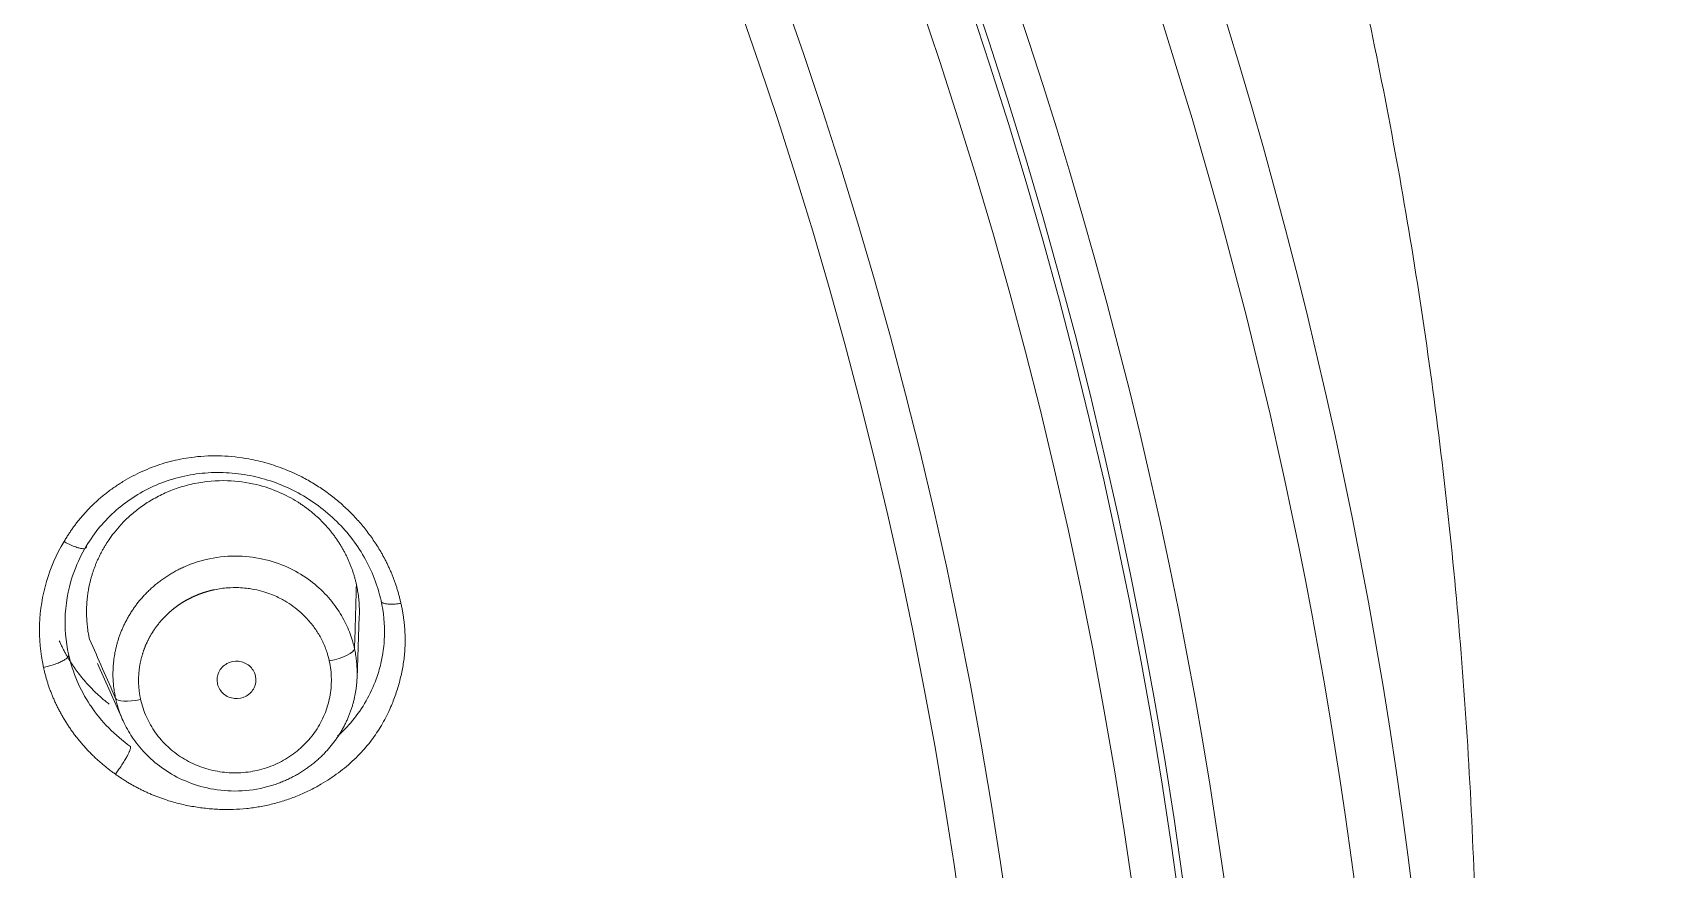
# Model space of a CAD drawing. Extents: x 6534 to 7663, y 0 to 827.
# Drawn here: x 7149.49 to 7168.31, y 541.23 to 550.96 of the extents above; entities that cross this region are included whole.
import ezdxf

# ---------------------------------------------------------------- set-up
doc = ezdxf.new("R2010")
doc.units = 0
doc.header["$LTSCALE"] = 30
doc.header["$MEASUREMENT"] = 0
doc.layers.add('1', color=7, linetype='CONTINUOUS')

msp = doc.modelspace()

# ---------------------------------------------------------------- linework, layer by layer
at = {"layer": '1', "color": 7, "linetype": 'Continuous', "lineweight": 18}
for p, q in [((7153.263281393023, 543.4532155130755), (7153.289226351153, 544.1728812169877)), ((7150.243861171741, 543.6240091999339), (7150.538310457719, 542.9628478806121))]:
    msp.add_line(p, q, dxfattribs=at)
for centre, major_axis, ratio, start_param, end_param in [((7103.394459073822, 533.9208478015898), (62.57703589943, 0), 0.9614659969169174, 0, 3.141593206870928), ((7103.394459073841, 533.3074807273701), (-60.5, 3.704556567420745e-15), 0.961465996916715, 2.420581370691055, 4.71238898038469), ((7103.394459073841, 533.4449426646229), (60, 0), 0.9614659969167146, 4.724169612243258, 7.853981633974484), ((7103.394459073841, 533.4449426646229), (-59.925, 3.669347971945257e-15), 0.961465996916715, 1.57079632679799, 4.712388980384691), ((7152.939913127941, 543.7352937311293), (0.2930063818795566, 0.06437659992755043), 0.268962839471757, 4.653916493832165, 6.215799990792909), ((7150.74568385824, 543.2868828861442), (-0.2930061823338399, -0.06437753077916163), 0.2690124081043173, 0.05394119512535856, 1.511205797997307)]:
    msp.add_ellipse(centre, major_axis=major_axis, ratio=ratio, start_param=start_param, end_param=end_param, dxfattribs=at)
at = {"layer": '1', "color": 7, "linetype": 'Continuous', "lineweight": 13}
for centre, major_axis, ratio, start_param, end_param in [((7103.394459073841, 533.3074807273701), (-59.42499999999999, 3.638731801966573e-15), 0.9614659969167147, 1.570796326794897, 4.701939975486437), ((7103.394459073841, 533.3074807273701), (-57.94795379563, 3.54828880664785e-15), 0.9614659969167151, 1.579186643135059, 4.71238898038469), ((7103.394459073841, 533.3518733314663), (57.40309474942, 0), 0.961465996916715, 4.72107892882178, 7.853981633974483), ((7103.394459073841, 533.6013644797072), (61.96284250743, 0), 0.9614659969167147, 0, 0.423959132892118)]:
    msp.add_ellipse(centre, major_axis=major_axis, ratio=ratio, start_param=start_param, end_param=end_param, dxfattribs=at)
at = {"layer": '1', "color": 7, "linetype": 'Continuous', "lineweight": 18}
for points, knots in [([(7166.293583567436, 539.074382714191), (7166.293548713735, 540.2477726294364), (7166.257962055584, 541.4096304735117), (7166.119943953039, 543.7065347454841), (7166.01751397151, 544.8415815986841), (7165.750184465945, 547.0815748301861), (7165.585286287711, 548.1865217269942), (7165.197466759673, 550.363469350611), (7164.974546637317, 551.4354706739191), (7164.475162116927, 553.5441080350038), (7164.198698828193, 554.580744732943), (7163.596704346906, 556.6166414019831), (7163.271174147023, 557.6159020835335), (7162.575488168815, 559.5754223419513), (7161.835177601224, 561.4959422174761), (7160.603978468771, 564.2559436802562), (7159.264925618685, 566.8924154529245), (7157.830574296484, 569.4035626821046), (7156.313100035706, 571.7884749855316), (7154.724252485983, 574.0470545749627), (7153.075317561867, 576.1799448254092), (7151.377087367, 578.188459898503), (7150.218920730158, 579.445831062485), (7149.342976348527, 580.3588569850563), (7148.903172205279, 580.8078713220393), (7148.387371861867, 581.3187524298819), (7148.128859935199, 581.570971324813), (7147.999458751416, 581.6962779632145), (7147.934722813498, 581.7587309103251), (7147.902346127561, 581.7899073324029), (7147.886155620268, 581.8054830357819), (7147.878059827402, 581.8132677612089), (7147.874011796399, 581.817159342439), (7147.871987747283, 581.8191049376928), (7147.870975714326, 581.820077686481), (7147.870541984115, 581.8204945683533), (7147.870252830242, 581.8207724872759), (7147.870146953745, 581.8208742493584), (7146.368550507666, 583.264098659708), (7144.796827748753, 584.6284777657233), (7141.532023478434, 587.189527196269), (7139.838950496833, 588.3861976394874), (7136.351289753518, 590.6036208026885), (7134.556710174567, 591.6243745010065), (7130.886195142532, 593.4839016604465), (7129.010267444466, 594.3226768857917), (7125.197290641934, 595.8142895796636), (7123.260248796358, 596.4671295196454), (7119.345128262843, 597.584955269579), (7117.367056281517, 598.049944176239), (7113.389600445383, 598.7921087859377), (7111.390222700722, 599.0692881271175), (7107.389328297988, 599.43773047892), (7105.387817120956, 599.5289975848186), (7103.394459970205, 599.5291247692426)], [0, 0, 0, 0, 0.03124999999976268, 0.03124999999976268, 0.06249999999952535, 0.06249999999952535, 0.09374999999928803, 0.09374999999928803, 0.1249999999990507, 0.1249999999990507, 0.1562499999988134, 0.1562499999988134, 0.1874999999985761, 0.1874999999985761, 0.2187499999983387, 0.2499999999981014, 0.2812499999978641, 0.3124999999976268, 0.3437499999973895, 0.3749999999971523, 0.4062499999969151, 0.4374999999966779, 0.4687499999964407, 0.4687499999964407, 0.4843749999963221, 0.4921874999962627, 0.4960937499962328, 0.4980468749962177, 0.4990234374962104, 0.4995117187462068, 0.499755859371205, 0.4998779296837041, 0.4999389648399537, 0.4999694824180784, 0.4999847412071408, 0.499992370601672, 0.499992370601672, 0.4999999999962033, 0.4999999999962033, 0.5624999999966779, 0.5624999999966779, 0.6249999999971524, 0.6249999999971524, 0.687499999997627, 0.687499999997627, 0.7499999999981016, 0.7499999999981016, 0.8124999999985762, 0.8124999999985762, 0.8749999999990508, 0.8749999999990508, 0.9374999999995254, 0.9374999999995254, 1, 1, 1, 1]), ([(7149.8543383379, 545.0401517339228), (7149.858416417055, 545.0470619638345), (7149.866561382292, 545.0608634571972), (7149.87906283496, 545.0813663700419), (7149.891750801631, 545.1016855560165), (7149.904647021971, 545.1218088147307), (7149.917746030438, 545.1417391824257), (7149.931049618795, 545.1614756198355), (7149.944557636949, 545.1810181672022), (7149.958270448931, 545.2003665679731), (7149.972188277043, 545.2195206363053), (7149.986311376999, 545.2384801589055), (7150.00063999112, 545.2572449212403), (7150.015174360809, 545.2758147005247), (7150.029914723194, 545.2941892675885), (7150.044861311995, 545.3123683863664), (7150.060014357268, 545.3303518140315), (7150.075374085456, 545.3481393009365), (7150.090940719321, 545.3657305906659), (7150.106714478035, 545.3831254198608), (7150.122695576734, 545.4003235188134), (7150.138884228116, 545.41732460924), (7150.155280636372, 545.4341284125458), (7150.171885019707, 545.4507346189671), (7150.188697526206, 545.4671430026892), (7150.205718547782, 545.4833529921079), (7150.222947547914, 545.4993652743069), (7150.26512011378, 545.5375977695289), (7150.334290611892, 545.5958673506889), (7150.433957988364, 545.6699201830693), (7150.53847798571, 545.7380560864272), (7150.647868116723, 545.8002025286173), (7150.761182753753, 545.8559005375155), (7150.877649974433, 545.9047176393483), (7150.996583915718, 545.9459987840237), (7151.118092357334, 545.9797935886386), (7151.242197946129, 546.0060253855695), (7151.430450364682, 546.0336628439704), (7151.686729797149, 546.043950618629), (7151.971567872411, 546.0122180278217), (7152.217290598785, 545.9546539523849), (7152.423159059806, 545.8845128885273), (7152.605330052269, 545.801767763287), (7152.764437992015, 545.7128248118056), (7152.901409724202, 545.6225127563216), (7153.031180403326, 545.5225312459729), (7153.15306506116, 545.4134168564865), (7153.266473206801, 545.2964966269619), (7153.370605811187, 545.1728026665123), (7153.465019291505, 545.042735335097), (7153.529331571775, 544.939259688836), (7153.569996565437, 544.8665080027363), (7153.591148907872, 544.8266553808962), (7153.611395126376, 544.7864424470968), (7153.630731666273, 544.7458697232446), (7153.649158555547, 544.7049404425702), (7153.66667481359, 544.6636570765118), (7153.683279727022, 544.6220222713587), (7153.698972332893, 544.5800385715634), (7153.713752210186, 544.537708589221), (7153.727616822012, 544.4950346010578), (7153.7405713874, 544.4520199950671), (7153.752591903673, 544.4086638648873), (7153.763763814664, 544.3649812773251), (7153.770415035644, 544.335673626801), (7153.773747201725, 544.3209909152661)], [0, 0, 0, 0, 0.004807516200519062, 0.009601837243936389, 0.01438357710001412, 0.01915335496782652, 0.02391179510765202, 0.02865952666413502, 0.03339718348089111, 0.03812540390679443, 0.04284483059411991, 0.0475561102888645, 0.05225989361352201, 0.05695683484264603, 0.06164759167157343, 0.06633282497870564, 0.07101319858175391, 0.07568937898842812, 0.08036203514201738, 0.0850318381623911, 0.08969946108291436, 0.09436557858384378, 0.09903086672276921, 0.1036960026626202, 0.1083616643979066, 0.1130285304796981, 0.1176972797400176, 0.1223685910161939, 0.1469182004023066, 0.1714636970005687, 0.1960940537915296, 0.220898217690275, 0.245964228932348, 0.2707666241480737, 0.2954817902701551, 0.3202044593384806, 0.3450307427842955, 0.3700570336286729, 0.4319279022304013, 0.4947122033599164, 0.5368440799271921, 0.5788413241370918, 0.6211203968929344, 0.6530535730406501, 0.6847938037845621, 0.7165176090860045, 0.7484015037318105, 0.7801616521038709, 0.8116771469657044, 0.8431065140553157, 0.8746088116044652, 0.8835328719423066, 0.892446225355203, 0.9013528117197632, 0.9102565759159938, 0.9191614625595492, 0.9280714107268758, 0.9369903487081744, 0.9459221888228019, 0.95487082233067, 0.963840114471907, 0.9728338996650213, 0.9818559768915968, 0.9909101052927893, 1, 1, 1, 1]), ([(7150.113225235515, 544.9879490385615), (7150.159841392993, 545.0657290383892), (7150.212625710285, 545.140011337714), (7150.329393060838, 545.2796607920627), (7150.393419374739, 545.3449934517525), (7150.531176426781, 545.4651081745078), (7150.604886755513, 545.5199065041065), (7150.760248465835, 545.6175315844416), (7150.841926436438, 545.6603050822296), (7151.011260054778, 545.7329093248882), (7151.098905187629, 545.762761129125), (7151.278064150501, 545.8088424481452), (7151.369580092429, 545.8250163467355), (7151.554373249402, 545.8435332851445), (7151.647649656166, 545.8458976116867), (7151.83384501721, 545.8368846512162), (7151.926750937897, 545.825463204329), (7152.110198670151, 545.7892995668749), (7152.200746308386, 545.7645771176872), (7152.377548709957, 545.7024962371747), (7152.463788883018, 545.665104676646), (7152.630143710518, 545.5785755588436), (7152.710266981259, 545.5294575656972), (7152.862663641432, 545.4206114386948), (7152.934920062708, 545.3608499545721), (7153.06995265681, 545.2320321928878), (7153.132742109523, 545.1630020160642), (7153.247371349938, 545.0172785764394), (7153.299180722388, 544.9405641958815), (7153.390538924335, 544.7811803783529), (7153.430116913947, 544.6985311874896), (7153.496051488546, 544.5292288130427), (7153.522360806521, 544.4425471404898), (7153.541688516481, 544.3549023530963)], [0, 0, 0, 0, 0.0625, 0.0625, 0.125, 0.125, 0.1875, 0.1875, 0.25, 0.25, 0.3125, 0.3125, 0.375, 0.375, 0.4375, 0.4375, 0.5, 0.5, 0.5625, 0.5625, 0.625, 0.625, 0.6875, 0.6875, 0.75, 0.75, 0.8125, 0.8125, 0.875, 0.875, 0.9375, 0.9375, 1, 1, 1, 1]), ([(7150.150291681759, 543.907491802172), (7150.147689202646, 543.9196912773391), (7150.14247847902, 543.9441172537718), (7150.135845371686, 543.9810176725309), (7150.130079401128, 544.0181338794564), (7150.125275670922, 544.0554617317252), (7150.121420465211, 544.0929745374879), (7150.118528637786, 544.1306511939456), (7150.116606658807, 544.1684686369686), (7150.11566253126, 544.2064038856647), (7150.115703107527, 544.2444335081277), (7150.116734793495, 544.2825337810623), (7150.118763342323, 544.3206806635003), (7150.121793893268, 544.3588498211016), (7150.125830944997, 544.3970166374684), (7150.130878346901, 544.4351562295565), (7150.136939285974, 544.4732434625894), (7150.14401627531, 544.5112529656994), (7150.152111142619, 544.5491591479663), (7150.161225019216, 544.5869362149338), (7150.171358329364, 544.6245581855715), (7150.182510780061, 544.6619989096894), (7150.194681351228, 544.6992320857862), (7150.20786828637, 544.7362312793425), (7150.222069083629, 544.7729699415017), (7150.237280487625, 544.8094214282905), (7150.253498480597, 544.8455590197791), (7150.270718278582, 544.8813559413961), (7150.288934311173, 544.9167853790227), (7150.308140265321, 544.9518205192021), (7150.328328891999, 544.9864344970861), (7150.349492703295, 545.0206006914809), (7150.384283728348, 545.0735703147325), (7150.437778584988, 545.1468461732916), (7150.517133478595, 545.2398472566256), (7150.612828119833, 545.3347929957972), (7150.726432544554, 545.428830958957), (7150.859204003782, 545.5185854199176), (7151.011908780871, 545.6001447511812), (7151.18469773484, 545.6691014671974), (7151.43245955346, 545.7355630303132), (7151.74090578988, 545.7618405712083), (7152.075667519766, 545.7167764615792), (7152.347873045981, 545.6255291346797), (7152.508405981725, 545.5409858866738), (7152.586934107263, 545.4912239075516), (7152.605247188179, 545.4792636761326), (7152.623364045652, 545.4670734336028), (7152.64128221694, 545.4546560415133), (7152.658998723289, 545.4420147402338), (7152.676510795995, 545.4291527065866), (7152.69381568244, 545.4160731710076), (7152.710910698217, 545.4027793850405), (7152.727793213397, 545.3892746288648), (7152.74446065641, 545.3755622081208), (7152.760910513176, 545.3616454535982), (7152.777140327511, 545.3475277201615), (7152.793147701146, 545.3332123858854), (7152.808930293857, 545.3187028511343), (7152.824485823527, 545.3040025376599), (7152.839812066215, 545.2891148877047), (7152.854906856215, 545.274043363097), (7152.869768086082, 545.2587914443634), (7152.884393706663, 545.2433626298357), (7152.898781727094, 545.2277604347632), (7152.912930214809, 545.2119883904329), (7152.926837295518, 545.196050043291), (7152.940501153167, 545.1799489540667), (7152.953920029904, 545.163688696909), (7152.967092226016, 545.1472728585159), (7152.980016099853, 545.1307050372802), (7152.992690067756, 545.1139888424332), (7153.005112603951, 545.0971278931979), (7153.017282240438, 545.0801258179436), (7153.029197566888, 545.0629862533497), (7153.040857230482, 545.0457128435737), (7153.052259935788, 545.0283092394257), (7153.063404444594, 545.0107790975476), (7153.074289575743, 544.9931260795988), (7153.084914204946, 544.9753538514524), (7153.095277264601, 544.9574660823891), (7153.105377743579, 544.9394664443075), (7153.115214687019, 544.921358610934), (7153.124787196099, 544.9031462570424), (7153.134094427798, 544.8848330576798), (7153.143135594662, 544.8664226874021), (7153.15190996453, 544.8479188195097), (7153.160416860283, 544.8293251253012), (7153.168655659561, 544.8106452733236), (7153.17662579448, 544.7918829286382), (7153.184326751323, 544.7730417520856), (7153.191758070301, 544.754125399581), (7153.198919344964, 544.7351375213384), (7153.205810222931, 544.7160817613844), (7153.212430401627, 544.6969617560535), (7153.21877964257, 544.6777811362908), (7153.224857716534, 544.6585435158177), (7153.230664606193, 544.6392525320148), (7153.236199749448, 544.6199116904249), (7153.241464856745, 544.6005249409341), (7153.246453413109, 544.5810945280614), (7153.251189787534, 544.5616289968516), (7153.254120636157, 544.5486110673241), (7153.255585214922, 544.5421058582174)], [0, 0, 0, 0, 0.007803439136873647, 0.01562416561694102, 0.02346217683090712, 0.03131746999430041, 0.03919004214825095, 0.04707989016025682, 0.05498701072494749, 0.06291140036483833, 0.07085305543107856, 0.07881197210419155, 0.08678814639480714, 0.0947815741443907, 0.1027922510259606, 0.1108201725448034, 0.1188653340391775, 0.1269277306810174, 0.1350073574766211, 0.1431042092673408, 0.1512182807302622, 0.1593495663788781, 0.1674980605637559, 0.1756637574731994, 0.1838466511339042, 0.1920467354116051, 0.2002640040117223, 0.2084984504799949, 0.2167500682031154, 0.2250188504093528, 0.2333047901691718, 0.24160788039585, 0.2499281138460824, 0.2725484249513442, 0.2976497085738089, 0.325229962867719, 0.3552868625600875, 0.3878177727659886, 0.422819757961208, 0.4602895880416988, 0.5002237425604381, 0.5774201886395177, 0.6447982133820895, 0.7023634402058241, 0.7501204145749737, 0.7545702784867236, 0.7590150961384305, 0.7634548717378868, 0.767889609490596, 0.7723193135997948, 0.7767439882664704, 0.7811636376893737, 0.7855782660650434, 0.7899878775878098, 0.7943924764498309, 0.798792066841092, 0.8031866529494327, 0.8075762389605622, 0.811960829058078, 0.8163404274234777, 0.8207150382361884, 0.8250846656735706, 0.8294493139109436, 0.8338089871216039, 0.8381636894768433, 0.8425134251459596, 0.8468581982962861, 0.8511980130931995, 0.8555328737001453, 0.8598627842786524, 0.8641877489883528, 0.8685077719869986, 0.8728228574304829, 0.8771330094728582, 0.8814382322663534, 0.885738529961392, 0.8900339067066148, 0.8943243666488964, 0.8986099139333621, 0.9028905527034137, 0.9071662871007388, 0.9114371212653395, 0.9157030593355482, 0.9199641054480445, 0.9242202637378799, 0.9284715383384917, 0.9327179333817281, 0.9369594529978649, 0.9411961013156251, 0.9454278824622033, 0.949654800563277, 0.9538768597430374, 0.9580940641242014, 0.9623064178280359, 0.966513924974377, 0.9707165896816519, 0.974914416066897, 0.9791074082457808, 0.9832955703326245, 0.9874789064404204, 0.9916574206808576, 0.9958311171643376, 1, 1, 1, 1]), ([(7149.61516779671, 543.5781427973347), (7149.578208663632, 543.7453058849665), (7149.548113516012, 544.0769206089517), (7149.63037753145, 544.5826566512842), (7149.765278600247, 544.8909875978056), (7149.85432834021, 545.0401360957471)], [0, 0, 0, 0, 0.3333374913717771, 0.6666749827436543, 1, 1, 1, 1]), ([(7149.906738441195, 543.7295597608171), (7149.872900539998, 543.8826066806346), (7149.846068547073, 544.2135549166727), (7149.936577386918, 544.6437900936166), (7150.058647749344, 544.896804366886), (7150.113235376823, 544.9879431645218)], [0, 0, 0, 0, 0.360096200237376, 0.7577468859509645, 1, 1, 1, 1]), ([(7153.233344543605, 543.7945793689964), (7153.232124290784, 543.7999796326108), (7153.229682072017, 543.8107877413186), (7153.225756832304, 543.8269547085229), (7153.221636413185, 543.8430997041455), (7153.217301765972, 543.8592165227697), (7153.196477612528, 543.9329416900414), (7153.146442032692, 544.0676041627576), (7153.040126337797, 544.2574236702026), (7152.890609421083, 544.4431118524876), (7152.694218258262, 544.6131365504684), (7152.450309111875, 544.753765887675), (7152.162402630907, 544.8495786800063), (7151.839604588607, 544.8847007585446), (7151.597330227089, 544.8560536807486), (7151.448995595154, 544.817514582679), (7151.392624897071, 544.8004237345617), (7151.337539292374, 544.7812828904994), (7151.283803051545, 544.7601846360499), (7151.231482856278, 544.7372219838871), (7151.1806369446, 544.7124890269365), (7151.131318124528, 544.6860803543182), (7151.083573140895, 544.6580908141573), (7151.03744302248, 544.6286152049565), (7150.992963185015, 544.5977480062766), (7150.950163611906, 544.5655831195631), (7150.909069026056, 544.5322136268455), (7150.869699074086, 544.49773156518), (7150.832068515854, 544.4622277172498), (7150.796187419703, 544.4257914177701), (7150.762061361957, 544.3885103754865), (7150.729691629775, 544.3504705104683), (7150.699075426366, 544.3117558063373), (7150.670206077644, 544.2724481770688), (7150.643073239518, 544.2326273479325), (7150.617663104975, 544.1923707501401), (7150.593958610239, 544.1517534287191), (7150.571939639336, 544.110847963128), (7150.551583226383, 544.0697244000962), (7150.532863755063, 544.0284501981628), (7150.515753154752, 543.9870901833888), (7150.500221092789, 543.9457065156839), (7150.486235162487, 543.9043586652147), (7150.473761066474, 543.8631033983343), (7150.462762795058, 543.8219947724888), (7150.453202799265, 543.7810841395558), (7150.445042158348, 543.7404201570657), (7150.438240741491, 543.7000488067802), (7150.432757363656, 543.660013420114), (7150.428549934955, 543.6203547097962), (7150.42557560523, 543.5811108076373), (7150.42379089707, 543.5423173065205), (7150.423151851814, 543.5040073112641), (7150.423614098447, 543.4662114791504), (7150.425133174824, 543.4289581182061), (7150.427663896651, 543.39227309226), (7150.431163177802, 543.356180448251), (7150.435580209012, 543.3207004182082), (7150.440892790724, 543.285857024473), (7150.446975076116, 543.2516506230472), (7150.451747711712, 543.2291552746692), (7150.454116287181, 543.217991227195)], [0, 0, 0, 0, 0.00386848661565756, 0.007742404235769058, 0.01162175287848125, 0.01550653256109684, 0.01939674329992458, 0.06511036198583738, 0.1152657913903942, 0.1698604008528559, 0.2288910231038995, 0.2923538025166011, 0.3602440057510992, 0.4325557962148994, 0.5092819733583849, 0.522646270428124, 0.5358905867150817, 0.5490149251357815, 0.5620192895578975, 0.5749036847510571, 0.5876681163385452, 0.6003125907498913, 0.6128371151743539, 0.6252416975152938, 0.637526346345458, 0.649691070863133, 0.6617358808492401, 0.6736607866252821, 0.6854657990122254, 0.6971509292902719, 0.7087161891595337, 0.7201615907016217, 0.7314871463421261, 0.7426928688140181, 0.7537787711219543, 0.7647448665074982, 0.7755911684152393, 0.7863176904598569, 0.7969244463940603, 0.8074114500774866, 0.8177787154464913, 0.8280262564848812, 0.8381540871955644, 0.8481622215731326, 0.8580506735773794, 0.8678194571077482, 0.8774685859787315, 0.8869980738962083, 0.8964079344347373, 0.9056981810158007, 0.9148688268870145, 0.9239198851023077, 0.9328513685030787, 0.9416632897003328, 0.9503556610578169, 0.9589284946761553, 0.9673818023780042, 0.975715595694229, 0.9839298858511266, 0.992024683758698, 1, 1, 1, 1]), ([(7153.255585214913, 544.5421058582156), (7153.258189075297, 544.5299059789445), (7153.263402420045, 544.5054798703409), (7153.270039077293, 544.4685801550945), (7153.275808187867, 544.431466524336), (7153.280614772906, 544.3941429987253), (7153.284472671241, 544.3566361462108), (7153.287367142533, 544.3189669382323), (7153.289291819494, 544.2811583016342), (7153.290238791942, 544.2432330743791), (7153.290202739003, 544.2066839697536), (7153.289593590156, 544.1827875882345), (7153.289178211471, 544.1715645904442)], [0, 0, 0, 0, 0.10020399188654, 0.2006244106181081, 0.3012616018761128, 0.4021159115462677, 0.503187685724781, 0.6044772707244792, 0.7059850130808369, 0.8077112595580315, 0.9096563571548617, 1, 1, 1, 1]), ([(7153.541753111002, 544.3549153732329), (7153.572116827814, 544.2175363930965), (7153.595641262325, 543.968815367698), (7153.563596794516, 543.7254098590934), (7153.539290139883, 543.6214557651474)], [0, 0, 0, 0, 0.5615480636382819, 1, 1, 1, 1]), ([(7149.798677889667, 543.8862231161402), (7149.798869582632, 543.885792790989), (7149.804787970126, 543.8725203225804), (7149.81675557694, 543.8465029592212), (7149.83530885085, 543.8084568320587), (7149.854776622115, 543.7707254979873), (7149.875155245823, 543.7333302846641), (7149.896440530851, 543.6962925594876), (7149.918627733516, 543.6596337166347), (7149.941711552759, 543.6233751641043), (7149.965686125302, 543.5875383104517), (7149.99054502119, 543.5521445513164), (7150.016281239632, 543.5172152557157), (7150.042887205193, 543.4827717521143), (7150.070354764288, 543.4488353142933), (7150.09867518206, 543.4154271469947), (7150.127839139592, 543.3825683713817), (7150.157836731487, 543.3502800102956), (7150.18865746383, 543.3185829733361), (7150.220290252541, 543.2874980417414), (7150.252723422047, 543.2570458531868), (7150.285944704669, 543.2272468861033), (7150.319941239228, 543.1981214450202), (7150.350600921842, 543.1730422786145), (7150.370003025906, 543.1577698458482), (7150.377681191223, 543.151817050229)], [0, 0, 0, 0, 0.001509496751262674, 0.04656454443961947, 0.09172334822531103, 0.1369859027056461, 0.1823522013463575, 0.2278222364872252, 0.2733959993476893, 0.319073480032377, 0.3648546675366064, 0.4107395497517907, 0.4567281134708435, 0.5028203443935035, 0.5490162271316098, 0.5953157452143181, 0.6417188810932701, 0.6882256161477578, 0.7348359306897573, 0.7815498039689598, 0.8283672141777866, 0.8752881384562593, 0.922312552896926, 0.9694404325496955, 1, 1, 1, 1]), ([(7150.155652166664, 543.1436188376106), (7150.098008099003, 543.230876907146), (7150.048270496523, 543.3229437974351), (7149.963914330405, 543.5188929701376), (7149.930271262727, 543.6231891236534), (7149.906807949754, 543.7295761598784)], [0, 0, 0, 0, 0.4874421224080959, 0.4874421224080959, 1, 1, 1, 1]), ([(7150.454113160868, 543.2179906535871), (7150.455350238622, 543.2125170855766), (7150.457816598544, 543.2016044418683), (7150.461768040579, 543.185344648839), (7150.465883969075, 543.1692325710078), (7150.470178873758, 543.1532733181425), (7150.490767172816, 543.0803787641289), (7150.540202161708, 542.9469279832933), (7150.645294023891, 542.7582300654576), (7150.793592781056, 542.5728116855344), (7150.989104859851, 542.4022939517149), (7151.23279905271, 542.2606347984811), (7151.521405478521, 542.1636302494094), (7151.845905644153, 542.127663497401), (7152.08970852725, 542.1563436290689), (7152.238943349832, 542.1951599196659), (7152.295476311861, 542.2123256281475), (7152.350711514322, 542.2315523048032), (7152.404584225253, 542.25274602117), (7152.457027343076, 542.2758122705518), (7152.507982357656, 542.3006555203101), (7152.557396302609, 542.3271797516354), (7152.605222390477, 542.3552887176907), (7152.651419657839, 542.384886255149), (7152.695952856728, 542.4158765604102), (7152.738792267503, 542.4481644538273), (7152.779913520644, 542.4816556257906), (7152.819297405997, 542.5162568663804), (7152.856929676678, 542.5518762783204), (7152.892800847247, 542.588423473559), (7152.926905987624, 542.6258097537216), (7152.959244513757, 542.6639482747628), (7152.989819975985, 542.7027541961843), (7153.018639846097, 542.742144815225), (7153.045715303935, 542.782039686464), (7153.07106102432, 542.8223607273135), (7153.094694965155, 542.8630323098896), (7153.116638157322, 542.9039813397926), (7153.136914497061, 542.9451373223287), (7153.155550541438, 542.9864324167211), (7153.172575307402, 543.0278014788828), (7153.188020074966, 543.0691820933121), (7153.201918194922, 543.1105145946872), (7153.214304901478, 543.1517420797368), (7153.225217130188, 543.1928104099584), (7153.234693341448, 543.2336682057521), (7153.242773349824, 543.2742668325404), (7153.249498159448, 543.314560379426), (7153.254909805539, 543.3545056309108), (7153.259051202685, 543.3940620323187), (7153.261965998157, 543.4331916490564), (7153.263698437022, 543.4718591216083), (7153.264293214655, 543.5100316116855), (7153.26379540603, 543.547678758579), (7153.262250145102, 543.5847725782237), (7153.259703248166, 543.6212875538204), (7153.256198418852, 543.6572000107581), (7153.251786968634, 543.6924900917497), (7153.246491869519, 543.7271342258687), (7153.240438528097, 543.7611322855682), (7153.235694789011, 543.7834868645464), (7153.233341026982, 543.7945788234879)], [0, 0, 0, 0, 0.003921000321881488, 0.007817292013094813, 0.01168887577960779, 0.01553575231569561, 0.01935792230385528, 0.06457345392409437, 0.1143709257442646, 0.1687502324728431, 0.2277112617513838, 0.2912537391928752, 0.3593770335568579, 0.4320799234101734, 0.509360326096738, 0.5227661477827942, 0.536050429044685, 0.5492131433461664, 0.5622542655499597, 0.5751737718684924, 0.5879716398155097, 0.6006478481585362, 0.613202376872229, 0.625635207092589, 0.6379463210720678, 0.6501357021355305, 0.6622033346371264, 0.6741492039180382, 0.6859732962651073, 0.6976755988703774, 0.7092560997915137, 0.7207147879131243, 0.732051652908988, 0.7432666852051852, 0.7543598759441337, 0.7653312169495327, 0.7761807006922276, 0.7869083202569879, 0.7975140693102033, 0.8079979420685094, 0.8183599332683332, 0.8286000381363783, 0.8387182523610396, 0.8487145720647679, 0.8585889937773631, 0.8683415144102359, 0.8779721312316108, 0.8874808418427018, 0.8968676441548462, 0.9061325363676213, 0.9152755169479366, 0.9242965846101241, 0.933195738297019, 0.9419729771620605, 0.950628300552398, 0.9591617079930442, 0.9675731991720609, 0.9758627739268103, 0.9840304322312771, 0.9920761741844791, 1, 1, 1, 1])]:
    msp.add_open_spline(points, degree=3, knots=knots, dxfattribs=at)
at = {"layer": '1', "color": 7, "linetype": 'Continuous', "lineweight": 13}
for points, degree, knots in [([(7149.854354146917, 545.0401526530363), (7149.862468434125, 545.0356723701611), (7149.894433769467, 545.0184957251404), (7149.947826067706, 544.9930584197969), (7149.99570552246, 544.9748151753779), (7150.027306139142, 544.9653048035093), (7150.047321337712, 544.9605481372055), (7150.065154546533, 544.9576243323922), (7150.087030584986, 544.9562828939329), (7150.108139389242, 544.9605261911493), (7150.11573554592, 544.9736687084055), (7150.114064081465, 544.9848216410896), (7150.113222119258, 544.9879438389839)], 3, [0, 0, 0, 0, 0.05056955414272606, 0.2000596266675193, 0.3495496991923126, 0.4242947354547094, 0.4990397717171059, 0.5737848079795026, 0.6485298442418992, 0.7980199167666926, 0.9475099892914859, 1, 1, 1, 1]), ([(7150.745521418412, 543.2043664436046), (7150.744373753718, 543.2097052297422), (7150.742083568643, 543.2203588713487), (7150.738974797488, 543.2363643669319), (7150.736112022645, 543.2523373658987), (7150.733515269478, 543.2682783239138), (7150.731175679444, 543.284181933021), (7150.72909201107, 543.3000445346693), (7150.727260929008, 543.3158621468879), (7150.725679591556, 543.3316309892812), (7150.724344965221, 543.3473473432227), (7150.723254010209, 543.3630075889), (7150.722403634132, 543.3786081952389), (7150.721790707337, 543.3941457223027), (7150.721412061786, 543.4096168203146), (7150.721264494287, 543.4250182295218), (7150.721344768492, 543.4403467797833), (7150.72164961721, 543.4555993901727), (7150.722175744555, 543.4707730685309), (7150.722919828118, 543.4858649109788), (7150.723878521061, 543.5008721013942), (7150.725048454195, 543.5157919108533), (7150.72642623801, 543.5306216970343), (7150.728008464674, 543.5453589035897), (7150.729791709975, 543.5600010594867), (7150.731772535242, 543.5745457783164), (7150.733947489214, 543.5889907575697), (7150.736313109872, 543.6033337778908), (7150.73886592624, 543.6175727023001), (7150.741602460123, 543.6317054753904), (7150.744519227837, 543.6457301225014), (7150.747612741863, 543.6596447488669), (7150.750879512496, 543.6734475387439), (7150.754316049421, 543.6871367545159), (7150.757918863274, 543.700710735779), (7150.761684467157, 543.7141678984103), (7150.765609378102, 543.7275067336145), (7150.769690118508, 543.7407258069557), (7150.773923217532, 543.7538237573749), (7150.778305212445, 543.7667992961901), (7150.782832649951, 543.7796512060836), (7150.787502087456, 543.7923783400797), (7150.792310094308, 543.8049796205032), (7150.797253253002, 543.8174540379359), (7150.80232816034, 543.8298006501568), (7150.807531428552, 543.8420185810769), (7150.81285968639, 543.8541070196629), (7150.818309580169, 543.8660652188573), (7150.823877774794, 543.8778924944877), (7150.829560954735, 543.8895882241764), (7150.835355824958, 543.901151846238), (7150.841259111854, 543.9125828585798), (7150.847267564088, 543.9238808175955), (7150.853377953463, 543.9350453370557), (7150.859587075702, 543.9460760869983), (7150.865891751229, 543.9569727926187), (7150.872288825916, 543.9677352331569), (7150.878775171772, 543.9783632407857), (7150.885347687625, 543.9888566995032), (7150.89200329977, 543.9992155440209), (7150.898738962567, 544.0094397586586), (7150.905551659034, 544.0195293762404), (7150.91243840139, 544.0294844769919), (7150.91939623158, 544.0393051874466), (7150.926422221764, 544.0489916793508), (7150.933513474782, 544.0585441685753), (7150.940667124589, 544.0679629140345), (7150.947880336666, 544.077248216608), (7150.955150308393, 544.0864004180712), (7150.962474269414, 544.0954199000303), (7150.969849481957, 544.1043070828641), (7150.977273241144, 544.1130624246766), (7150.984742875266, 544.1216864202547), (7150.992255746034, 544.1301796000325), (7150.999809248819, 544.1385425290678), (7151.007400812847, 544.1467758060244), (7151.015027901392, 544.1548800621663), (7151.022688011941, 544.1628559603591), (7151.03037867632, 544.1707041940813), (7151.038097460829, 544.1784254864456), (7151.045841966334, 544.1860205892322), (7151.053609828343, 544.1934902819312), (7151.061398717073, 544.2008353707947), (7151.069206337483, 544.2080566878999), (7151.077030429293, 544.2151550902267), (7151.084868767, 544.2221314587418), (7151.092719159851, 544.228986697497), (7151.100579451817, 544.2357217327385), (7151.108447521543, 544.2423375120284), (7151.116321282287, 544.248835003375), (7151.124198681839, 544.2552151943805), (7151.132077702423, 544.2614790913972), (7151.139956360597, 544.2676277186943), (7151.147832707116, 544.2736621176414), (7151.155704826808, 544.2795833459004), (7151.163570838409, 544.2853924766328), (7151.171428894415, 544.291090597716), (7151.179277180896, 544.296678810977), (7151.187113917313, 544.3021582314327), (7151.194937356313, 544.3075299865482), (7151.202745783528, 544.3127952155014), (7151.210537517345, 544.317955068469), (7151.218310908684, 544.3230107059167), (7151.226064340746, 544.3279632979052), (7151.233796228775, 544.3328140234098), (7151.241505019785, 544.3375640696518), (7151.249189192307, 544.342214631441), (7151.256847256102, 544.3467669105326), (7151.26447775188, 544.3512221149931), (7151.272079251012, 544.3555814585857), (7151.279650355225, 544.3598461601582), (7151.287189696304, 544.3640174430534), (7151.294695935772, 544.3680965345206), (7151.302167764581, 544.3720846651513), (7151.309603902781, 544.3759830683148), (7151.317003099197, 544.379792979616), (7151.324364131091, 544.3835156363589), (7151.331685803823, 544.3871522770219), (7151.338966950514, 544.3907041407501), (7151.346206431692, 544.3941724668516), (7151.353403134941, 544.3975584943114), (7151.360555974554, 544.4008634613133), (7151.367663891166, 544.4040886047728), (7151.374725851399, 544.4072351598847), (7151.381740847497, 544.410304359677), (7151.388707896958, 544.4132974345771), (7151.395626042173, 544.4162156119919), (7151.402494350044, 544.4190601158934), (7151.409311911626, 544.4218321664189), (7151.416077841743, 544.4245329794771), (7151.422791278621, 544.427163766371), (7151.42945138351, 544.4297257334233), (7151.436057340306, 544.4322200816155), (7151.442608355184, 544.43464800624), (7151.449103656205, 544.437010696553), (7151.455542492957, 544.4393093354452), (7151.461924136165, 544.4415450991187), (7151.468247877325, 544.4437191567717), (7151.474513028319, 544.4458326702929), (7151.48071892105, 544.4478867939674), (7151.486864907056, 544.4498826741874), (7151.492950357149, 544.4518214491741), (7151.498974661035, 544.4537042487068), (7151.504937226946, 544.4555321938601), (7151.510837481272, 544.4573063967491), (7151.516674868191, 544.4590279602853), (7151.52244884931, 544.4606979779351), (7151.528158903293, 544.4623175334905), (7151.533804525507, 544.4638877008451), (7151.539385227657, 544.4654095437786), (7151.544900537439, 544.4668841157445), (7151.550349998173, 544.4683124596727), (7151.555733168459, 544.4696956077714), (7151.561049621836, 544.4710345813387), (7151.566298946414, 544.4723303905789), (7151.571480744571, 544.4735840344365), (7151.57659463251, 544.4747965003985), (7151.581640240287, 544.4759687644191), (7151.586617210143, 544.4771017904554), (7151.591525201051, 544.4781965314273), (7151.596363870598, 544.4792539250225), (7151.601132939548, 544.4802749083215), (7151.654858083366, 544.4915418938667), (7151.749242620563, 544.5046491009516), (7151.87435104482, 544.5069086922463), (7151.96868227055, 544.4997615180037), (7152.058578326774, 544.4868853728817), (7152.149309216511, 544.466830272771), (7152.244941477031, 544.4360477543096), (7152.32532953886, 544.4026547334634), (7152.391195078926, 544.3695973893305), (7152.498020299898, 544.3074871941762), (7152.621393920195, 544.2117881754134), (7152.725290057622, 544.0964453600777), (7152.783036639115, 544.0174917719232), (7152.817555946775, 543.9636447864591), (7152.849405033116, 543.9064762075309), (7152.878178628092, 543.8460552586034), (7152.903488435561, 543.7825121081555), (7152.920083186731, 543.7310233717867), (7152.930230599592, 543.6938307310015), (7152.935564821973, 543.6726727739242), (7152.938626913974, 543.6592212009032), (7152.940075392482, 543.6528581280677)], 3, [0, 0, 0, 0, 0.004831898791972628, 0.009642138995307548, 0.01443072053581504, 0.01919764334023967, 0.02394290733625902, 0.02866651245248594, 0.03336845861846659, 0.03804874576468211, 0.04270737382254684, 0.04734434272440909, 0.05195965240355226, 0.05655330279419281, 0.06112529383148199, 0.06567562545150504, 0.07020429759128068, 0.07471131018876277, 0.07919666318283845, 0.08366035651332945, 0.0881023901209911, 0.09252276394751324, 0.09692147793551889, 0.1012985320285675, 0.1056539261711502, 0.1099876603086934, 0.1142997343875579, 0.1185901483550362, 0.1228589021593592, 0.1271059957496881, 0.1313314290761198, 0.135535202089686, 0.1397173147423507, 0.1438777669870127, 0.1480165587775069, 0.1521336900686001, 0.1562291608159934, 0.1603029709763224, 0.1643551205071573, 0.1683856093670023, 0.1723944375152956, 0.1763816049124088, 0.1803471115196477, 0.1842909572992553, 0.188213142214404, 0.1921136662292047, 0.1959925293086998, 0.1998497314188648, 0.203685272526613, 0.2074991525997911, 0.2112913716071753, 0.215061929518482, 0.2188108263043594, 0.2225380619363895, 0.2262436363870891, 0.2299275496299078, 0.2335898016392319, 0.2372303923903805, 0.2408493218596053, 0.2444465900240956, 0.2480221968619721, 0.2515761423522925, 0.2551084264750457, 0.2586190492111556, 0.2621080105424824, 0.2655753104518167, 0.2690209489228878, 0.2724449259403576, 0.2758472414898215, 0.2792278955578064, 0.2825868881317805, 0.2859242192001416, 0.2892398887522189, 0.2925338967782841, 0.295806243269537, 0.2990569282181124, 0.3022859516170808, 0.3054933134604474, 0.3086790137431477, 0.3118430524610578, 0.3149854296109857, 0.3181061451906696, 0.3212051991987883, 0.324282591634952, 0.3273383224997034, 0.3303723917945229, 0.3333847995218264, 0.3363755456849559, 0.3393446302881993, 0.3422920533367713, 0.3452178148368225, 0.3481219147954392, 0.3510043532206413, 0.353865130121384, 0.3567042455075548, 0.3595216993899796, 0.3623174917804149, 0.3650916226915515, 0.3678440921370217, 0.3705749001313812, 0.3732840466901293, 0.3759715318296988, 0.3786373555674499, 0.3812815179216864, 0.3839040189116457, 0.3865048585574897, 0.3890840368803271, 0.391641553902198, 0.3941774096460721, 0.3966916041358598, 0.3991841373964057, 0.4016550094534828, 0.4041042203338086, 0.4065317700650272, 0.4089376586757258, 0.4113218861954153, 0.4136844526545518, 0.416025358084523, 0.4183446025176483, 0.4206421859871875, 0.4229181085273309, 0.4251723701732102, 0.4274049709608814, 0.4296159109273485, 0.4318051901105402, 0.4339728085493298, 0.4361187662835165, 0.4382430633538411, 0.4403456998019783, 0.44242667567054, 0.4444859910030714, 0.4465236458440514, 0.4485396402388989, 0.4505339742339659, 0.4525066478765425, 0.4544576612148557, 0.4563870142980626, 0.4582947071762595, 0.4601807399004825, 0.4620451125226996, 0.4638878250958178, 0.4657088776736776, 0.4675082703110606, 0.4692860030636832, 0.4710420759881923, 0.4727764891421842, 0.474489242584184, 0.476180336373654, 0.4778497705709998, 0.4794975452375567, 0.4811236604356071, 0.4827281162283653, 0.4843109126799834, 0.4858720498555558, 0.4874115278211158, 0.4889293466436308, 0.4904255063910129, 0.4919000071321104, 0.493352848936715, 0.4947840318755547, 0.4961935560203062, 0.4975814214435755, 0.4989476282189223, 0.5430542175014142, 0.5785334616096862, 0.6053806944196596, 0.6235915099108893, 0.6559557569500067, 0.6845660113502379, 0.709417156468378, 0.7305053689319831, 0.7478281301254956, 0.8157765429571104, 0.8644084023172885, 0.8826104480142503, 0.9012869000833873, 0.9204362953921682, 0.9400570417575077, 0.9601474182916089, 0.9807055757075414, 0.9877953861813477, 0.994226783251206, 1, 1, 1, 1]), ([(7153.773747201725, 544.3209909152661), (7153.775448920944, 544.31317557174), (7153.778845014072, 544.2975786188854), (7153.783606164006, 544.2741884259635), (7153.788108854147, 544.2508677906831), (7153.792330359856, 544.2276137227718), (7153.796276824531, 544.2044274672003), (7153.799946702538, 544.1813091329741), (7153.803340493396, 544.158259123356), (7153.806458149485, 544.1352777549932), (7153.809299766479, 544.1123653593672), (7153.81186539943, 544.089522255777), (7153.814155111771, 544.0667487585456), (7153.816168962261, 544.044045175106), (7153.817907008457, 544.0214118065187), (7153.819369305806, 543.9988489473408), (7153.820555907885, 543.9763568856661), (7153.821466866344, 543.9539359031232), (7153.82210223095, 543.9315862748749), (7153.822462049478, 543.9093082696531), (7153.822546368172, 543.8871021496425), (7153.822355230048, 543.8649681709408), (7153.82188868125, 543.8429065818596), (7153.821146747456, 543.8209176292648), (7153.820129521724, 543.7990015350128), (7153.81883683765, 543.7771585836294), (7153.817269485759, 543.7553887960462), (7153.81386625616, 543.7153653261462), (7153.807205617204, 543.6568014705435), (7153.795111607975, 543.5796220812763), (7153.779593004572, 543.5016464511787), (7153.754289825356, 543.3964937799215), (7153.714945167969, 543.2661928635648), (7153.662694371693, 543.1314683045257), (7153.609968787787, 543.0182596703544), (7153.560206430593, 542.9254688252772), (7153.505718082568, 542.836364496155), (7153.446495109516, 542.7509509957649), (7153.382571146933, 542.6692040520811), (7153.310603453572, 542.5874083871918), (7153.230226849955, 542.5061968438099), (7153.141055560453, 542.4263083226874), (7153.046791024653, 542.3515417378071), (7152.947466780653, 542.2818534938237), (7152.835219742938, 542.2122820876034), (7152.709903178422, 542.1450451762344), (7152.571323208955, 542.0829798190375), (7152.428966702686, 542.0310172432769), (7152.281827009723, 541.9887430237836), (7152.130625989546, 541.9565717007167), (7151.976080545797, 541.9352179209368), (7151.820174297429, 541.9249477413041), (7151.661676278509, 541.9257472408076), (7151.501994097689, 541.9374176546667), (7151.342550582445, 541.9602400969302), (7151.186064118774, 541.9940523132195), (7151.068870157731, 542.0281592358883), (7150.98912074355, 542.0553814935079), (7150.945268765343, 542.0714318659388), (7150.901842133691, 542.088404333912), (7150.858840470868, 542.1063019726648), (7150.816262763283, 542.125123458804), (7150.774108068106, 542.1448686980857), (7150.732375294961, 542.1655372812907), (7150.691063375627, 542.1871290384211), (7150.650170804771, 542.2096433658367), (7150.609697315693, 542.2330813720068), (7150.569637613165, 542.2574379358066), (7150.530004884346, 542.2827314747169), (7150.490742533493, 542.3088921924086), (7150.465017378454, 542.3270388030683), (7150.4521238712, 542.3361339263365)], 3, [0, 0, 0, 0, 0.004831707864661083, 0.009642560115185057, 0.01443304036935535, 0.01920363905371772, 0.02395485336165336, 0.02868718720351265, 0.03340115114860223, 0.0380972623587733, 0.04277604451350898, 0.04743802772625549, 0.05208374845191202, 0.05671374938533549, 0.06132857935075536, 0.06592879318200988, 0.07051495159358959, 0.075087621042442, 0.07964737358051684, 0.0841947866981483, 0.0887304431583034, 0.09325493082181188, 0.09776884246368882, 0.1022727755807515, 0.106767332190726, 0.1112531186230515, 0.1157307453016904, 0.1202008265202306, 0.1359930625386725, 0.1520754801961113, 0.1684703036174035, 0.1851984810921228, 0.2191072258399082, 0.2528935187917008, 0.2749249845382574, 0.2967030077074131, 0.318284739328873, 0.3397289285934876, 0.361095459177773, 0.3824448392593833, 0.4069202563346097, 0.431334696115978, 0.4557687391090807, 0.4803024002549463, 0.505014309637274, 0.535603961822388, 0.5658054353353359, 0.595777494441435, 0.6256799290715285, 0.6563289794864611, 0.6867420282642289, 0.7170972320486069, 0.7475704021504158, 0.7790739738115016, 0.810216875014961, 0.8411772721982659, 0.8721340168065601, 0.881224221028017, 0.8903015365895907, 0.8993708774978592, 0.9084371596722522, 0.9175052935186464, 0.9265801765185596, 0.9356666858939031, 0.9447696714058996, 0.9538939483445463, 0.9630442907614711, 0.9722254249949085, 0.9814420235304234, 0.9906986992355088, 1, 1, 1, 1]), ([(7153.773749086597, 544.3209937700026), (7153.768199183016, 544.3201925822627), (7153.737931497099, 544.3160833910747), (7153.699083521944, 544.3128025773813), (7153.661012425082, 544.3120080538611), (7153.636487363096, 544.312682223775), (7153.614209068506, 544.3145042572901), (7153.586151089154, 544.3188257515699), (7153.557278586461, 544.3281416833302), (7153.543114702532, 544.3422890128163), (7153.541669682381, 544.3522290821579), (7153.541752638841, 544.3549175095354)], 3, [0, 0, 0, 0, 0.03963123113236804, 0.2190960272742811, 0.3088284253452376, 0.3985608234161941, 0.4882932214871506, 0.5780256195581074, 0.7574904157000204, 0.9369552118419334, 1, 1, 1, 1]), ([(7149.615167796486, 543.5781408235666), (7149.633408212536, 543.58187079751), (7149.652428650206, 543.5862410194609), (7149.691047049835, 543.5962702048605), (7149.71064046547, 543.601930679828), (7149.749029541414, 543.6143608043703), (7149.767814837291, 543.621129813539), (7149.803043270431, 543.6353870794733), (7149.819473680198, 543.642872089918), (7149.848642621906, 543.6580191140588), (7149.861372219651, 543.665676490115), (7149.882333673391, 543.6805982345118), (7149.890564682653, 543.6878588028771), (7149.902425941211, 543.701524422941), (7149.906062583608, 543.7079280533994), (7149.909243557096, 543.7196076335999), (7149.908797030093, 543.7248844571709), (7149.906738441196, 543.7295597608172)], 3, [0, 0, 0, 0, 0.125, 0.125, 0.25, 0.25, 0.375, 0.375, 0.5, 0.5, 0.625, 0.625, 0.75, 0.75, 0.875, 0.875, 1, 1, 1, 1]), ([(7150.4521238712, 542.3361339263365), (7150.132671898091, 542.5603933843413), (7149.91586481328, 542.8812610146842), (7149.697643299432, 543.2042219552764), (7149.61516779671, 543.5781409334772)], 2, [0, 0, 0, 0.5, 0.5, 1, 1, 1]), ([(7152.940075391736, 543.6528585049678), (7152.955238245813, 543.5838454116656), (7152.963337017352, 543.5133993490963), (7152.965096454296, 543.3723373013031), (7152.95875707634, 543.3017247929979), (7152.931882743655, 543.1630391926678), (7152.911348451333, 543.0949695189843), (7152.856871479034, 542.9639814930301), (7152.82293014182, 542.9010663693684), (7152.742940725366, 542.7828017005181), (7152.696894617726, 542.7274550703291), (7152.594461820514, 542.6264513665806), (7152.53807765573, 542.5807967825685), (7152.417131654147, 542.5009293771286), (7152.352572798447, 542.4667185242765), (7152.217754087513, 542.4110517858894), (7152.147497555314, 542.3895972724272), (7152.003978900691, 542.3602670310552), (7151.93072031574, 542.3523920260709), (7151.78400828347, 542.3505236250417), (7151.710558452334, 542.3565302750399), (7151.566282131287, 542.3821953938527), (7151.495459197518, 542.4018532300602), (7151.359154220916, 542.4540671344644), (7151.293675537741, 542.4866219156752), (7151.170571690469, 542.563381240529), (7151.112949560647, 542.6075838921874), (7151.00777012151, 542.7059435074189), (7150.960215404664, 542.7600980466013), (7150.876995922452, 542.8762840570439), (7150.841333208284, 542.9383126645275), (7150.783266664919, 543.0678672080126), (7150.760864266947, 543.1353899507299), (7150.745521417726, 543.2043660947534)], 3, [0, 0, 0, 0, 0.0625, 0.0625, 0.125, 0.125, 0.1875, 0.1875, 0.25, 0.25, 0.3125, 0.3125, 0.375, 0.375, 0.4375, 0.4375, 0.5, 0.5, 0.5625, 0.5625, 0.625, 0.625, 0.6875, 0.6875, 0.75, 0.75, 0.8125, 0.8125, 0.875, 0.875, 0.9375, 0.9375, 1, 1, 1, 1]), ([(7153.539290077611, 543.6214554988269), (7153.524834707907, 543.5596331817865), (7153.453846042965, 543.3207781489109), (7153.286417910742, 543.0298298201819), (7153.097871201237, 542.8338289845506), (7153.035062783663, 542.7774496981419)], 3, [0, 0, 0, 0, 0.1909601407167594, 0.7496575002161764, 1, 1, 1, 1]), ([(7150.628161717943, 542.6586156645544), (7150.445585763677, 542.7869823019414), (7150.287563434664, 542.9477108378896), (7150.161613424445, 543.1346395903288), (7150.158622262868, 543.1391228866078), (7150.15565209243, 543.1436189499832)], 3, [0, 0, 0, 0, 0.9760853114966573, 0.9760853114966573, 1, 1, 1, 1])]:
    msp.add_open_spline(points, degree=degree, knots=knots, dxfattribs=at)
for points in [[(7153.255585214913, 544.5421058582156), (7153.248226646825, 544.2929414972377), (7153.240868078679, 544.0437771365278), (7153.233509510472, 543.7946127760856)], [(7150.150291681759, 543.907491802172), (7150.200901201748, 543.7925684569636), (7150.302120241729, 543.5627217665465), (7150.403339281709, 543.3328750761289), (7150.4539488017, 543.2179517309205)]]:
    msp.add_open_spline(points, degree=3, dxfattribs=at)
at = {"layer": '1', "color": 7, "linetype": 'Continuous', "lineweight": 18}
for points in [[(7152.08205793068, 543.477505101067), (7152.067330439051, 543.5275652306004), (7152.022022347961, 543.6051495242832), (7151.88345999509, 543.6629810709205), (7151.743420104291, 543.6350787169381), (7151.6397770042, 543.5281766001181), (7151.630968743852, 543.4389078412528), (7151.63863451422, 543.3868844726098)], [(7151.63863451422, 543.3868844726098), (7151.653362005851, 543.3368243430764), (7151.698670096941, 543.2592400493936), (7151.83723244981, 543.2014085027658), (7151.9772723406, 543.2293108567387), (7152.0809154407, 543.3362129735583), (7152.08972370105, 543.4254817324236), (7152.08205793068, 543.477505101067)]]:
    msp.add_open_spline(points, degree=3, dxfattribs=at)
at = {"layer": '1', "color": 7, "linetype": 'Continuous', "lineweight": 13}
msp.add_rational_spline([(7150.452123871195, 542.3361338472837), (7150.564292962143, 542.4838316455393), (7150.639301037842, 542.6213899476593), (7150.628158340348, 542.6586180356521)], [1.193334028316738, 0.9331783231234109, 0.9355772424338602, 1.200530786247973], degree=3, dxfattribs=at)

doc.saveas('drawing.dxf')
